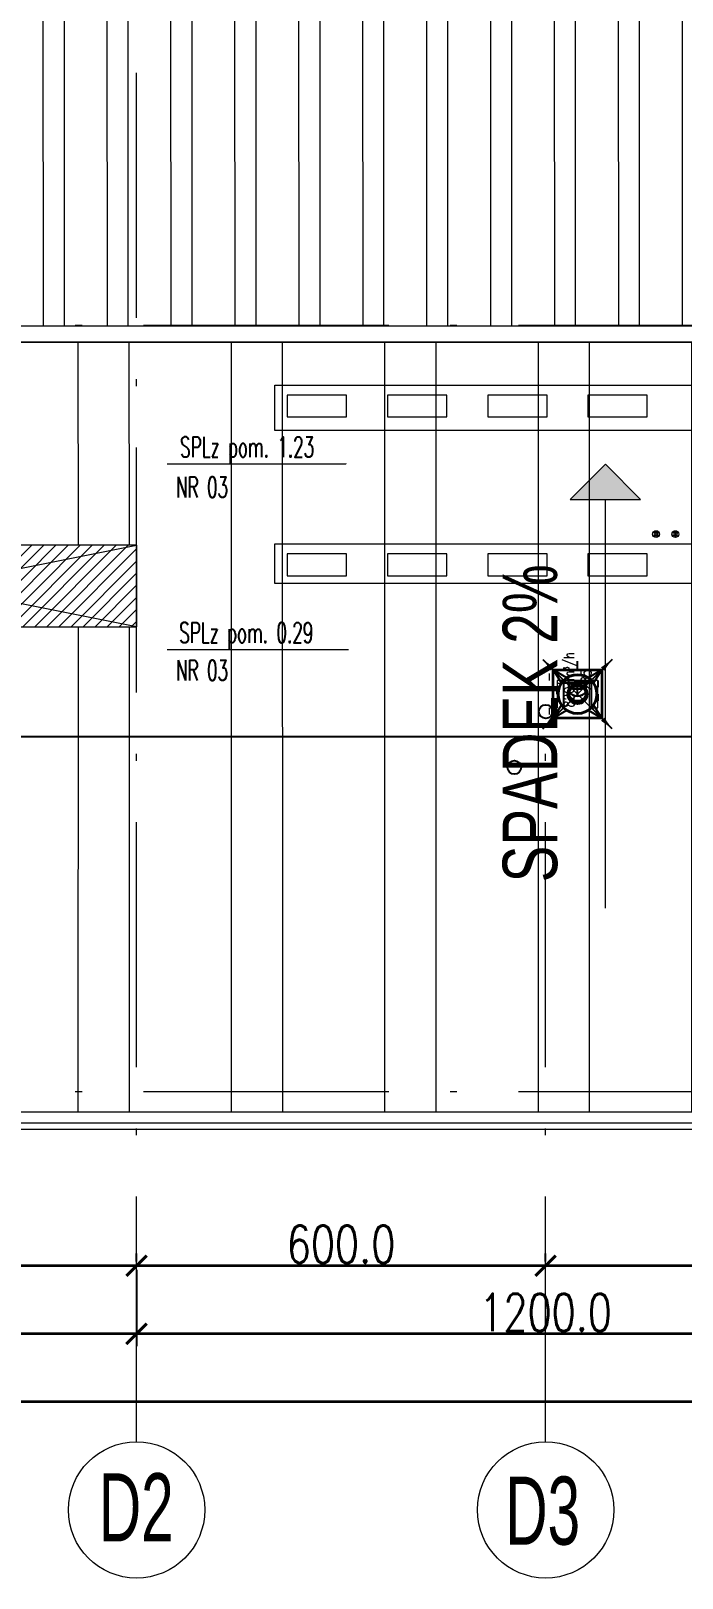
# Model space of a CAD drawing. Extents: x 6529560 to 6558080, y 5579316 to 5588131.
# Drawn here: x 6543350.31 to 6543359.86, y 5579499.83 to 5579522.54 of the extents above; entities that cross this region are included whole.
import ezdxf
from ezdxf.enums import TextEntityAlignment as Align

# ---------------------------------------------------------------- set-up
doc = ezdxf.new("R2010")
doc.units = 0
doc.header["$MEASUREMENT"] = 0
doc.header["$PDSIZE"] = -5
for name, pattern in [('ACAD_ISO10W100', [18, 12, -3, 0, -3]), ('CENTER', [50.8, 31.75, -6.35, 6.35, -6.35]), ('DASHDOT', [20, 13, -3.4, 0.2, -3.4]), ('DASHED', [0.75, 0.5, -0.25]), ('GR_SOLID', [0])]:
    doc.linetypes.add(name, pattern=pattern)
doc.layers.get('0').update_dxf_attribs({"color": 2, "linetype": 'CONTINUOUS', "lineweight": 5})
doc.layers.get('Defpoints').update_dxf_attribs({"linetype": 'CONTINUOUS'})
for name, color, linetype in [('2', 4, 'DASHED'), ('4', 6, 'CENTER'), ('arch_osie opisy', 1, 'CONTINUOUS'), ('Asekuracja', 6, 'CONTINUOUS'), ('FLUID-WS1-150-ARRGR', 7, 'CONTINUOUS'), ('FLUID-WS1-HID', 7, 'CONTINUOUS'), ('FLUID-WS1-SYM', 7, 'CONTINUOUS'), ('Sundoor', 60, 'CONTINUOUS')]:
    doc.layers.add(name, color=color, linetype=linetype)
for name, color, linetype, lineweight in [('3', 4, 'CONTINUOUS', 13), ('arch_opisy', 20, 'CONTINUOUS', 13), ('arch_osie', 181, 'CONTINUOUS', 5), ('arch_powierzchnia', 6, 'CONTINUOUS', 35), ('arch_sciany zewnętrzne', 94, 'CONTINUOUS', 18), ('arch_wymiary', 2, 'CONTINUOUS', 13), ('arch_zadaszenie', 76, 'CONTINUOUS', 15), ('arch_zadaszenie klapy dymowe', 31, 'CONTINUOUS', 13), ('arch_zadaszenie_raster', 76, 'CONTINUOUS', 15), ('FLUID-WS1', 7, 'CONTINUOUS', 35), ('IS split', 6, 'CONTINUOUS', 20)]:
    doc.layers.add(name, color=color, linetype=linetype, lineweight=lineweight)
doc.styles.add('FDBES', font='simplex.shx')
doc.styles.add('simplex', font='simplex.shx', dxfattribs={"width": 0.8})
doc.styles.get("Standard").update_dxf_attribs({"font": 'arial.ttf', "width": 0.75})
doc.styles.add('styl1', font='romans.shx', dxfattribs={"width": 0.75})
doc.dimstyles.new('FDBES', dxfattribs={"dimscale": 50, "dimtxt": 4, "dimasz": 2.5, "dimexe": 0.8, "dimexo": 2, "dimgap": 1, "dimtad": 1, "dimdsep": 46, "dimtxsty": 'FDBES', "dimcen": 2.5, "dimclrd": 4, "dimclre": 5, "dimadec": 0, "dimazin": 0, "dimtfac": 1, "dimtmove": 0, "dimatfit": 3, "dimfxl": 1, "dimarcsym": 0})
doc.dimstyles.new('wymiary hala', dxfattribs={"dimtxt": 0.55, "dimasz": 0.3, "dimexe": 0.18, "dimexo": 0.0625, "dimgap": 0.04, "dimtad": 1, "dimtoh": 1, "dimdec": 1, "dimlfac": 100, "dimzin": 0, "dimdsep": 46, "dimtxsty": 'styl1', "dimblk": 'ARCHTICK', "dimcen": 0.09, "dimadec": 0, "dimazin": 0, "dimtfac": 1, "dimtdec": 1, "dimtofl": 0, "dimtmove": 0, "dimatfit": 3, "dimldrblk": 'ARCHTICK', "dimfxl": 1, "dimtolj": 1, "dimtzin": 0, "dimarcsym": 0})

# ---------------------------------------------------------------- blocks, each defined once
blk = doc.blocks.new('_ArchTick')
at = {"color": 0, "linetype": 'ByBlock', "const_width": 0.15}
blk.add_lwpolyline([(-0.5, -0.5), (0.5, 0.5)], dxfattribs=at)
blk = doc.blocks.new('*D221')
at = {"layer": 'arch_wymiary', "color": 0, "lineweight": -2, "transparency": 16777216}
for p, q in [((6543267.857, 5579504.348), (6543267.857, 5579502.23)), ((6543375.857, 5579504.348), (6543375.857, 5579502.23)), ((6543267.857, 5579502.41), (6543375.857, 5579502.41))]:
    blk.add_line(p, q, dxfattribs=at)
at = {"layer": 'Defpoints', "color": 0, "transparency": 16777216}
for p in [(6543267.857, 5579504.41), (6543375.857, 5579504.41), (6543375.857, 5579502.41)]:
    blk.add_point(p, dxfattribs=at)
at = {"layer": 'arch_wymiary', "color": 0, "lineweight": -2, "transparency": 16777216, "xscale": 0.3, "yscale": 0.3, "zscale": 0.3, "rotation": 180}
blk.add_blockref('_ArchTick', (6543267.857, 5579502.41), dxfattribs=at)
at = {"layer": 'arch_wymiary', "color": 0, "lineweight": -2, "transparency": 16777216, "xscale": 0.3, "yscale": 0.3, "zscale": 0.3}
blk.add_blockref('_ArchTick', (6543375.857, 5579502.41), dxfattribs=at)
at = {"layer": 'arch_wymiary', "color": 0, "transparency": 16777216, "insert": (6543321.857, 5579502.725), "char_height": 0.55, "attachment_point": 5, "style": 'styl1'}
blk.add_mtext('\\A1;10800.0', dxfattribs=at)
blk = doc.blocks.new('*D223')
at = {"layer": 'arch_wymiary', "color": 0, "lineweight": -2, "transparency": 16777216}
for p, q in [((6543351.857, 5579504.348), (6543351.857, 5579503.23)), ((6543363.857, 5579504.348), (6543363.857, 5579503.23)), ((6543363.857, 5579503.41), (6543351.857, 5579503.41))]:
    blk.add_line(p, q, dxfattribs=at)
at = {"layer": 'Defpoints', "color": 0, "transparency": 16777216}
for p in [(6543351.857, 5579504.41), (6543363.857, 5579504.41), (6543351.857, 5579503.41)]:
    blk.add_point(p, dxfattribs=at)
at = {"layer": 'arch_wymiary', "color": 0, "lineweight": -2, "transparency": 16777216, "xscale": 0.3, "yscale": 0.3, "zscale": 0.3, "rotation": 180}
blk.add_blockref('_ArchTick', (6543351.857, 5579503.41), dxfattribs=at)
at = {"layer": 'arch_wymiary', "color": 0, "lineweight": -2, "transparency": 16777216, "xscale": 0.3, "yscale": 0.3, "zscale": 0.3}
blk.add_blockref('_ArchTick', (6543363.857, 5579503.41), dxfattribs=at)
at = {"layer": 'arch_wymiary', "color": 0, "transparency": 16777216, "insert": (6543357.857, 5579503.725), "char_height": 0.55, "attachment_point": 5, "style": 'styl1'}
blk.add_mtext('\\A1;1200.0', dxfattribs=at)
blk = doc.blocks.new('*D224')
at = {"layer": 'arch_wymiary', "color": 0, "lineweight": -2, "transparency": 16777216}
for p, q in [((6543339.857, 5579504.348), (6543339.857, 5579503.23)), ((6543351.857, 5579504.348), (6543351.857, 5579503.23)), ((6543351.857, 5579503.41), (6543339.857, 5579503.41))]:
    blk.add_line(p, q, dxfattribs=at)
at = {"layer": 'Defpoints', "color": 0, "transparency": 16777216}
for p in [(6543339.857, 5579504.41), (6543351.857, 5579504.41), (6543339.857, 5579503.41)]:
    blk.add_point(p, dxfattribs=at)
at = {"layer": 'arch_wymiary', "color": 0, "lineweight": -2, "transparency": 16777216, "xscale": 0.3, "yscale": 0.3, "zscale": 0.3, "rotation": 180}
blk.add_blockref('_ArchTick', (6543339.857, 5579503.41), dxfattribs=at)
at = {"layer": 'arch_wymiary', "color": 0, "lineweight": -2, "transparency": 16777216, "xscale": 0.3, "yscale": 0.3, "zscale": 0.3}
blk.add_blockref('_ArchTick', (6543351.857, 5579503.41), dxfattribs=at)
at = {"layer": 'arch_wymiary', "color": 0, "transparency": 16777216, "insert": (6543345.857, 5579503.725), "char_height": 0.55, "attachment_point": 5, "style": 'styl1'}
blk.add_mtext('\\A1;1200.0', dxfattribs=at)
blk = doc.blocks.new('*D244')
at = {"layer": 'arch_wymiary', "color": 0, "lineweight": -2, "transparency": 16777216}
for p, q in [((6543345.857, 5579504.473), (6543345.857, 5579504.59)), ((6543351.857, 5579504.473), (6543351.857, 5579504.59)), ((6543345.857, 5579504.41), (6543351.857, 5579504.41))]:
    blk.add_line(p, q, dxfattribs=at)
at = {"layer": 'Defpoints', "color": 0, "transparency": 16777216}
for p in [(6543345.857, 5579504.41), (6543351.857, 5579504.41), (6543351.857, 5579504.41)]:
    blk.add_point(p, dxfattribs=at)
at = {"layer": 'arch_wymiary', "color": 0, "lineweight": -2, "transparency": 16777216, "xscale": 0.3, "yscale": 0.3, "zscale": 0.3, "rotation": 180}
blk.add_blockref('_ArchTick', (6543345.857, 5579504.41), dxfattribs=at)
at = {"layer": 'arch_wymiary', "color": 0, "lineweight": -2, "transparency": 16777216, "xscale": 0.3, "yscale": 0.3, "zscale": 0.3}
blk.add_blockref('_ArchTick', (6543351.857, 5579504.41), dxfattribs=at)
at = {"layer": 'arch_wymiary', "color": 0, "transparency": 16777216, "insert": (6543348.857, 5579504.725), "char_height": 0.55, "attachment_point": 5, "style": 'styl1'}
blk.add_mtext('\\A1;600.0', dxfattribs=at)
blk = doc.blocks.new('*D245')
at = {"layer": 'arch_wymiary', "color": 0, "lineweight": -2, "transparency": 16777216}
for p, q in [((6543351.857, 5579504.473), (6543351.857, 5579504.59)), ((6543357.857, 5579504.473), (6543357.857, 5579504.59)), ((6543351.857, 5579504.41), (6543357.857, 5579504.41))]:
    blk.add_line(p, q, dxfattribs=at)
at = {"layer": 'Defpoints', "color": 0, "transparency": 16777216}
for p in [(6543351.857, 5579504.41), (6543357.857, 5579504.41), (6543357.857, 5579504.41)]:
    blk.add_point(p, dxfattribs=at)
at = {"layer": 'arch_wymiary', "color": 0, "lineweight": -2, "transparency": 16777216, "xscale": 0.3, "yscale": 0.3, "zscale": 0.3, "rotation": 180}
blk.add_blockref('_ArchTick', (6543351.857, 5579504.41), dxfattribs=at)
at = {"layer": 'arch_wymiary', "color": 0, "lineweight": -2, "transparency": 16777216, "xscale": 0.3, "yscale": 0.3, "zscale": 0.3}
blk.add_blockref('_ArchTick', (6543357.857, 5579504.41), dxfattribs=at)
at = {"layer": 'arch_wymiary', "color": 0, "transparency": 16777216, "insert": (6543354.857, 5579504.725), "char_height": 0.55, "attachment_point": 5, "style": 'styl1'}
blk.add_mtext('\\A1;600.0', dxfattribs=at)
blk = doc.blocks.new('*D246')
at = {"layer": 'arch_wymiary', "color": 0, "lineweight": -2, "transparency": 16777216}
for p, q in [((6543357.857, 5579504.473), (6543357.857, 5579504.59)), ((6543363.857, 5579504.473), (6543363.857, 5579504.59)), ((6543357.857, 5579504.41), (6543363.857, 5579504.41))]:
    blk.add_line(p, q, dxfattribs=at)
at = {"layer": 'Defpoints', "color": 0, "transparency": 16777216}
for p in [(6543357.857, 5579504.41), (6543363.857, 5579504.41), (6543363.857, 5579504.41)]:
    blk.add_point(p, dxfattribs=at)
at = {"layer": 'arch_wymiary', "color": 0, "lineweight": -2, "transparency": 16777216, "xscale": 0.3, "yscale": 0.3, "zscale": 0.3, "rotation": 180}
blk.add_blockref('_ArchTick', (6543357.857, 5579504.41), dxfattribs=at)
at = {"layer": 'arch_wymiary', "color": 0, "lineweight": -2, "transparency": 16777216, "xscale": 0.3, "yscale": 0.3, "zscale": 0.3}
blk.add_blockref('_ArchTick', (6543363.857, 5579504.41), dxfattribs=at)
at = {"layer": 'arch_wymiary', "color": 0, "transparency": 16777216, "insert": (6543360.857, 5579504.725), "char_height": 0.55, "attachment_point": 5, "style": 'styl1'}
blk.add_mtext('\\A1;600.0', dxfattribs=at)
blk = doc.blocks.new('*U890')
at = {"color": 30, "linetype": 'Continuous', "lineweight": -3, "extrusion": (6e-16, -1, -1.97773e-10)}
blk.add_ellipse((-38, 0, 0), major_axis=(0, 0, 125), ratio=1, dxfattribs=at)
for centre, ratio, start_param, end_param in [((-22, 0, 0), 0.92388, 1.570796, 3.078244), ((21, 0, 0), 0.707107, 1.570796, 2.863506), ((86, 0, 0), 0.382683, 1.570796, 2.345912), ((-22, 0, 0), 0.92388, 0.063348, 1.570796), ((21, 0, 0), 0.707107, 0.278087, 1.570796), ((86, 0, 0), 0.382683, 0.795681, 1.570796)]:
    blk.add_ellipse(centre, major_axis=(0, 0, 125), ratio=ratio, start_param=start_param, end_param=end_param, dxfattribs=at)
at = {"color": 30, "linetype": 'Continuous', "lineweight": -3, "extrusion": (-6e-16, 1, 1.97773e-10)}
for centre, major_axis, ratio, start_param, end_param in [((-22, 0, 0), (0, 0, 125), 0.92388, 3.204941, 4.712389), ((21, 0, 0), (0, 0, -125), 0.707107, 0.278087, 1.570796), ((86, 0, 0), (0, 0, -125), 0.382683, 0.795681, 1.570796), ((-22, 0, 0), (0, 0, 125), 0.92388, 4.712389, 6.219837), ((21, 0, 0), (0, 0, -125), 0.707107, 1.570796, 2.863506), ((86, 0, 0), (0, 0, -125), 0.382683, 1.570796, 2.345912)]:
    blk.add_ellipse(centre, major_axis=major_axis, ratio=ratio, start_param=start_param, end_param=end_param, dxfattribs=at)
at = {"layer": 'FLUID-WS1-HID', "color": 8, "linetype": 'DASHED', "lineweight": -3}
for p, q in [((-38, 0, -125), (-22, 0, -125)), ((-22, 0, -125), (21, 0, -125)), ((21, 0, -125), (86, 0, -125)), ((86, 0, -125), (162, 0, -125)), ((-38, 0, 125), (-22, 0, 125)), ((-22, 0, 125), (21, 0, 125)), ((21, 0, 125), (86, 0, 125)), ((86, 0, 125), (162, 0, 125))]:
    blk.add_line(p, q, dxfattribs=at)
at = {"layer": 'FLUID-WS1-HID', "color": 8, "linetype": 'DASHED', "lineweight": -3, "extrusion": (6e-16, -1, -1.97773e-10)}
for centre, ratio, start_param, end_param in [((-22, 0, 0), 0.92388, 3.141593, 6.346533), ((-22, 0, 0), 0.92388, 3.078244, 3.141593), ((21, 0, 0), 0.707107, 2.863506, 6.561272), ((86, 0, 0), 0.382683, 2.345912, 7.078866)]:
    blk.add_ellipse(centre, major_axis=(0, 0, 125), ratio=ratio, start_param=start_param, end_param=end_param, dxfattribs=at)
at = {"layer": 'FLUID-WS1-HID', "color": 8, "linetype": 'DASHED', "lineweight": -3, "extrusion": (-6e-16, 1, 1.97773e-10)}
for centre, major_axis, ratio, start_param, end_param in [((-22, 0, 0), (0, 0, 125), 0.92388, 6.219837, 9.424778), ((21, 0, 0), (0, 0, -125), 0.707107, 2.863506, 6.561272), ((86, 0, 0), (0, 0, -125), 0.382683, 2.345912, 7.078866)]:
    blk.add_ellipse(centre, major_axis=major_axis, ratio=ratio, start_param=start_param, end_param=end_param, dxfattribs=at)
at = {"layer": 'FLUID-WS1-SYM', "color": 8, "linetype": 'DASHDOT', "lineweight": -3}
for p, q in [((-38, 0, 0), (-22, 0, 0)), ((-22, 0, 0), (21, 0, 0)), ((21, 0, 0), (86, 0, 0)), ((86, 0, 0), (88, 0, 0))]:
    blk.add_line(p, q, dxfattribs=at)
blk = doc.blocks.new('*U891')
at = {"color": 30, "linetype": 'Continuous', "lineweight": -3, "extrusion": (-1, 4e-16, -1.97773e-10)}
blk.add_ellipse((0, 0, 0), major_axis=(0, -125), ratio=1, start_param=-1.570796, end_param=4.712389, dxfattribs=at)
at = {"color": 30, "linetype": 'Continuous', "lineweight": -2, "extrusion": (1, -4e-16, 1.97773e-10)}
blk.add_ellipse((0, 0, 0), major_axis=(0, -125), ratio=1, start_param=-1.570796, end_param=4.712389, dxfattribs=at)
blk = doc.blocks.new('*U889')
at = {"color": 0, "linetype": 'ByBlock', "lineweight": -2}
for p, q in [((0, -355, 355), (0, 355, 355)), ((0, 355, 355), (0, 355, -355)), ((0, 355, -355), (0, -355, -355)), ((0, -355, -355), (0, -355, 355))]:
    blk.add_line(p, q, dxfattribs=at)
at = {"color": 30, "linetype": 'Continuous', "lineweight": -3}
for p, q in [((0, 355, 355), (0, 158, 237)), ((0, 158, -237), (0, 355, -355)), ((0, 355, -355), (0, 237, -158)), ((0, 237, 158), (0, 355, 355)), ((0, -158, 237), (0, -355, 355)), ((0, -355, -355), (0, -158, -237)), ((0, -237, -158), (0, -355, -355)), ((0, -355, 355), (0, -237, 158))]:
    blk.add_line(p, q, dxfattribs=at)
at = {"color": 30, "linetype": 'Continuous', "lineweight": -3, "extrusion": (-1, -2e-16, 1.97773e-10)}
blk.add_ellipse((0, 0, 0), major_axis=(0, 142), ratio=1, start_param=-1.570796, end_param=4.712389, dxfattribs=at)
at = {"color": 30, "linetype": 'Continuous', "lineweight": -3, "extrusion": (1, 2e-16, -1.97773e-10)}
blk.add_ellipse((0, 0, 0), major_axis=(0, 142), ratio=1, start_param=-1.570796, end_param=4.712389, dxfattribs=at)
blk = doc.blocks.new('*U888')
at = {"color": 0, "linetype": 'ByBlock', "lineweight": -2, "extrusion": (-1, -2e-16, 1.97773e-10)}
blk.add_ellipse((0, 0, 0), major_axis=(0, 285), ratio=1, start_param=-1.570796, end_param=4.712389, dxfattribs=at)
at = {"color": 0, "linetype": 'ByBlock', "lineweight": -2, "extrusion": (1, 2e-16, -1.97773e-10)}
for major_axis in [(0, 285), (0, 142)]:
    blk.add_ellipse((0, 0, 0), major_axis=major_axis, ratio=1, start_param=-1.570796, end_param=4.712389, dxfattribs=at)
at = {"color": 30, "linetype": 'Continuous', "lineweight": -3, "extrusion": (-1, -2e-16, 1.97773e-10)}
blk.add_ellipse((0, 0), major_axis=(0, 142), ratio=1, start_param=-1.570796, end_param=4.712389, dxfattribs=at)
blk = doc.blocks.new('*U892')
at = {"color": 30, "linetype": 'Continuous', "lineweight": -3, "extrusion": (-1, -2e-16, -2e-16)}
blk.add_ellipse((0, 0), major_axis=(0, 142), ratio=1, start_param=-1.570796, end_param=4.712389, dxfattribs=at)
at = {"color": 30, "linetype": 'Continuous', "lineweight": -3, "extrusion": (1, 2e-16, 2e-16)}
blk.add_ellipse((0, 0), major_axis=(0, 125), ratio=1, start_param=-1.570796, end_param=4.712389, dxfattribs=at)
blk = doc.blocks.new('*U893')
at = {"color": 2}
blk.add_leader([(297, 297), (0, 0)], dimstyle='FDBES', override={"dimscale": 80, "dimclrd": 7}, dxfattribs=at)
blk = doc.blocks.new('*U894')
at = {"color": 2}
blk.add_leader([(-297, 297), (0, 0)], dimstyle='FDBES', override={"dimscale": 80, "dimclrd": 7}, dxfattribs=at)
blk = doc.blocks.new('*U895')
at = {"color": 2}
blk.add_leader([(297, -297), (0, 0)], dimstyle='FDBES', override={"dimscale": 80, "dimclrd": 7}, dxfattribs=at)
blk = doc.blocks.new('*U896')
at = {"color": 2}
blk.add_leader([(-297, -297), (0, 0)], dimstyle='FDBES', override={"dimscale": 80, "dimclrd": 7}, dxfattribs=at)

msp = doc.modelspace()

# ---------------------------------------------------------------- hatches: boundary and pattern name
at = {"layer": 'arch_opisy', "linetype": 'GR_SOLID'}
msp.add_hatch(color=8, dxfattribs=at).paths.add_polyline_path([(6543358.2165, 5579515.6602), (6543358.7336, 5579516.1773), (6543359.2508, 5579515.6602)])
at = {"layer": 'arch_zadaszenie klapy dymowe'}
h = msp.add_hatch(dxfattribs=at)
h.set_pattern_fill('ANSI31', color=256)
h.set_pattern_definition([(45, (-477.44264, -66.08302), (-0.0883883476483, 0.0883883476483), [])])
h.paths.add_polyline_path([(6543333.8571, 5579514.9894), (6543333.8571, 5579513.7894), (6543339.8571, 5579513.7894), (6543339.8571, 5579514.9894)])
h.paths.add_polyline_path([(6543345.8571, 5579514.9894), (6543345.8571, 5579513.7894), (6543351.8571, 5579513.7894), (6543351.8571, 5579514.9894)])
at = {"layer": 'arch_zadaszenie_raster'}
h = msp.add_hatch(dxfattribs=at)
h.set_pattern_fill('ANSI32,_O', color=256, scale=2.5, angle=45)
h.set_pattern_definition([(90, (-75.1374, 0), (-0.9375, 2e-16), []), (90, (-74.8249, 0.3125), (-0.9375, 2e-16), [])])
h.paths.add_polyline_path([(6543376.1571, 5579529.4702), (6543267.5572, 5579529.4702), (6543267.5572, 5579518.2102), (6543376.1571, 5579518.2102)])
h.paths.add_polyline_path([(6543339.8771, 5579525.5739), (6543342.4371, 5579525.5739), (6543342.4371, 5579523.7139), (6543339.8771, 5579523.7139)], flags=16)
h.paths.add_polyline_path([(6543351.8771, 5579525.5739), (6543354.4371, 5579525.5739), (6543354.4371, 5579523.7139), (6543351.8771, 5579523.7139)], flags=16)
h.paths.add_polyline_path([(6543363.8771, 5579525.5739), (6543366.4371, 5579525.5739), (6543366.4371, 5579523.7139), (6543363.8771, 5579523.7139)], flags=16)
h.paths.add_polyline_path([(6543282.8571, 5579529.4702), (6543321.8571, 5579529.4702), (6543321.8571, 5579527.2202), (6543282.8571, 5579527.2202)])
h = msp.add_hatch(dxfattribs=at)
h.set_pattern_fill('ANSI32,_O', color=256, scale=6, angle=45)
h.set_pattern_definition([(90, (0, 0), (-2.25, 4e-16), []), (90, (0.75, 0.75), (-2.25, 4e-16), [])])
h.paths.add_polyline_path([(6543267.5572, 5579506.6702), (6543376.1571, 5579506.6702), (6543376.1571, 5579517.9701), (6543267.5572, 5579517.9701)])
h.paths.add_polyline_path([(6543333.8571, 5579514.9894), (6543333.8571, 5579513.7894), (6543339.8571, 5579513.7894), (6543339.8571, 5579514.9894)], flags=16)
h.paths.add_polyline_path([(6543345.8571, 5579514.9894), (6543345.8571, 5579513.7894), (6543351.8571, 5579513.7894), (6543351.8571, 5579514.9894)], flags=16)
h.paths.add_polyline_path([(6543344.9425, 5579517.2651), (6543343.3825, 5579517.2651), (6543343.3825, 5579516.0051), (6543344.9425, 5579516.0051)], flags=16)
h.paths.add_polyline_path([(6543295.6972, 5579514.8101), (6543295.6972, 5579516.3701), (6543293.8372, 5579516.3701), (6543293.8372, 5579514.8101)], flags=16)
h.paths.add_polyline_path([(6543295.6972, 5579509.5501), (6543295.6972, 5579511.1101), (6543293.8372, 5579511.1101), (6543293.8372, 5579509.5501)], flags=16)

# ---------------------------------------------------------------- linework, layer by layer
at = {"color": 1}
for p, q in [((6543358.1248, 5579513.0028, 16.2831), (6543358.5248, 5579512.6032, 16.2831)), ((6543358.1248, 5579512.6032, 16.2831), (6543358.5248, 5579513.0028, 16.2831))]:
    msp.add_line(p, q, dxfattribs=at)
at = {"layer": '2', "ltscale": 0.2}
for p, q in [((6543358.0288, 5579512.6032), (6543358.0288, 5579513.0032)), ((6543358.1208, 5579513.0032), (6543358.1208, 5579512.6032)), ((6543358.5288, 5579512.6032), (6543358.5288, 5579513.0032)), ((6543358.6208, 5579513.0032), (6543358.6208, 5579512.6032))]:
    msp.add_line(p, q, dxfattribs=at)
at = {"layer": '3'}
for p, q in [((6543357.9071, 5579513.1032), (6543357.9071, 5579513.0032)), ((6543358.1248, 5579513.0032), (6543358.0248, 5579513.0032)), ((6543358.0248, 5579513.0032), (6543358.0248, 5579512.6032)), ((6543358.0248, 5579512.9633, 0.824), (6543358.1248, 5579512.9633, 0.824)), ((6543358.1248, 5579512.6032), (6543358.1248, 5579513.0032)), ((6543358.6248, 5579513.0032), (6543358.5248, 5579513.0032)), ((6543358.5248, 5579513.0032), (6543358.5248, 5579512.6032)), ((6543358.6248, 5579512.6032), (6543358.6248, 5579513.0032)), ((6543357.9071, 5579512.6032), (6543357.9071, 5579512.5032)), ((6543358.5248, 5579512.6032), (6543358.6248, 5579512.6032))]:
    msp.add_line(p, q, dxfattribs=at)
at = {"layer": '4'}
for p, q in [((6543358.1248, 5579513.0028, 16.2831), (6543358.5248, 5579513.0028, 16.2831)), ((6543358.1248, 5579512.6028, 16.2831), (6543358.1248, 5579513.0028, 16.2831)), ((6543358.5248, 5579512.963, 17.1071), (6543358.1248, 5579512.963, 17.1071)), ((6543358.5248, 5579513.0028, 16.2831), (6543358.5248, 5579512.6028, 16.2831))]:
    msp.add_line(p, q, dxfattribs=at)
at = {"layer": 'arch_opisy', "color": 8}
msp.add_line((6543358.7336, 5579509.6602), (6543358.7336, 5579515.6602), dxfattribs=at)
at = {"layer": 'arch_opisy', "color": 8, "extrusion": (0, 0, -1)}
msp.add_lwpolyline([(-6543358.2165, 5579515.6602), (-6543359.2508, 5579515.6602), (-6543358.7336, 5579516.1773), (-6543358.2165, 5579515.6602)], dxfattribs=at)
at = {"layer": 'arch_osie', "linetype": 'ACAD_ISO10W100', "ltscale": 0.3, "extrusion": (-4.94832e-09, -8.0265e-10, 1)}
for points in [[(6543351.8571, 5579501.825), (6543351.8571, 5579613.6084)], [(6543258.4571, 5579518.2202), (6543385.2571, 5579518.2202)], [(6543357.8571, 5579501.825), (6543357.8571, 5579512.1702)], [(6543258.4571, 5579506.9702), (6543385.2571, 5579506.9702)]]:
    msp.add_lwpolyline(points, dxfattribs=at)
at = {"layer": 'arch_osie'}
for centre in [(6543351.8571, 5579500.825, 6.5405), (6543357.8571, 5579500.825, 6.5405)]:
    msp.add_circle(centre, 1, dxfattribs=at)
at = {"layer": 'arch_powierzchnia'}
for points in [[(6543263.2971, 5579612.7802), (6543380.4171, 5579612.7802), (6543380.4171, 5579502.4102), (6543263.2971, 5579502.4102)], [(6543264.2971, 5579611.7802), (6543379.4171, 5579611.7802), (6543379.4171, 5579503.4102), (6543264.2971, 5579503.4102)], [(6543265.2971, 5579610.7802), (6543378.4171, 5579610.7802), (6543378.4171, 5579504.4102), (6543265.2971, 5579504.4102)]]:
    msp.add_lwpolyline(points, close=True, dxfattribs=at)
at = {"layer": 'arch_sciany zewnętrzne'}
for points in [[(6543267.2971, 5579608.7802), (6543376.4171, 5579608.7802), (6543376.4171, 5579506.4102), (6543267.2971, 5579506.4102)], [(6543267.3972, 5579608.6802), (6543267.3972, 5579517.9701), (6543376.3171, 5579517.9701), (6543376.3171, 5579608.6802)], [(6543267.5572, 5579608.5202), (6543267.5572, 5579518.2102), (6543376.1571, 5579518.2102), (6543376.1571, 5579608.5202)], [(6543268.1571, 5579518.2102), (6543375.5572, 5579518.2102), (6543375.5572, 5579517.9701), (6543268.1571, 5579517.9701)]]:
    msp.add_lwpolyline(points, close=True, dxfattribs=at)
for points in [[(6543267.4571, 5579517.9701), (6543267.4571, 5579506.5102), (6543376.2571, 5579506.5102), (6543376.2572, 5579517.9701)], [(6543267.5571, 5579517.9701), (6543267.5571, 5579506.6702), (6543376.1571, 5579506.6702), (6543376.1572, 5579517.9701)]]:
    msp.add_lwpolyline(points, dxfattribs=at)
at = {"layer": 'arch_zadaszenie'}
for points in [[(6543376.1571, 5579529.4702), (6543267.5572, 5579529.4702), (6543267.5572, 5579518.2102), (6543376.1571, 5579518.2102)], [(6543267.5572, 5579506.6702), (6543376.1571, 5579506.6702), (6543376.1571, 5579517.9701), (6543267.5572, 5579517.9701)]]:
    msp.add_lwpolyline(points, close=True, dxfattribs=at)
at = {"layer": 'arch_zadaszenie klapy dymowe'}
msp.add_lwpolyline([(6543345.8571, 5579514.9894), (6543345.8571, 5579513.7894), (6543351.8571, 5579513.7894), (6543351.8571, 5579514.9894)], close=True, dxfattribs=at)
msp.add_lwpolyline([(6543345.8571, 5579513.7894), (6543351.8571, 5579514.9894), (6543351.8571, 5579513.7894), (6543345.8571, 5579514.9894)], dxfattribs=at)
at = {"layer": 'Asekuracja', "const_width": 0.03}
msp.add_lwpolyline([(6543269.7971, 5579514.7843), (6543269.7971, 5579508.9257), (6543309.8571, 5579508.9178), (6543309.8571, 5579512.1848), (6543369.8071, 5579512.177)], dxfattribs=at)
at = {"layer": 'FLUID-WS1-SYM', "color": 8, "linetype": 'DASHDOT', "lineweight": -3, "extrusion": (-1, -3e-16, -1.97773e-10)}
for p, q in [((6543358.3248, 5579513.2865, 16.3756), (6543358.3248, 5579513.288, 16.3756)), ((6543358.3248, 5579513.2216, 16.3756), (6543358.3248, 5579513.2865, 16.3756)), ((6543358.3248, 5579513.1782, 16.3756), (6543358.3248, 5579513.2216, 16.3756)), ((6543358.3248, 5579513.163, 16.3756), (6543358.3248, 5579513.1782, 16.3756))]:
    msp.add_line(p, q, dxfattribs=at)
at = {"layer": 'IS split', "color": 0, "elevation": 6.8041}
for points in [[(6543353.885, 5579517.3409), (6543360.8988, 5579517.3409), (6543360.8988, 5579516.6727), (6543353.885, 5579516.6727)], [(6543353.885, 5579515.0099), (6543360.8988, 5579515.0099), (6543360.8988, 5579514.4244), (6543353.885, 5579514.4244)]]:
    msp.add_lwpolyline(points, close=True, dxfattribs=at)
at = {"layer": 'IS split', "elevation": -0.535}
for points in [[(6543354.9386, 5579517.1923), (6543354.0686, 5579517.1923), (6543354.0686, 5579516.8723), (6543354.9386, 5579516.8723)], [(6543356.4086, 5579517.1923), (6543355.5386, 5579517.1923), (6543355.5386, 5579516.8723), (6543356.4086, 5579516.8723)], [(6543357.8786, 5579517.1923), (6543357.0086, 5579517.1923), (6543357.0086, 5579516.8723), (6543357.8786, 5579516.8723)], [(6543359.3486, 5579517.1923), (6543358.4786, 5579517.1923), (6543358.4786, 5579516.8723), (6543359.3486, 5579516.8723)], [(6543354.9386, 5579514.8613), (6543354.0686, 5579514.8613), (6543354.0686, 5579514.5413), (6543354.9386, 5579514.5413)], [(6543356.4086, 5579514.8613), (6543355.5386, 5579514.8613), (6543355.5386, 5579514.5413), (6543356.4086, 5579514.5413)], [(6543357.8786, 5579514.8613), (6543357.0086, 5579514.8613), (6543357.0086, 5579514.5413), (6543357.8786, 5579514.5413)], [(6543359.3486, 5579514.8613), (6543358.4786, 5579514.8613), (6543358.4786, 5579514.5413), (6543359.3486, 5579514.5413)]]:
    msp.add_lwpolyline(points, close=True, dxfattribs=at)
at = {"layer": 'IS split', "color": 0, "elevation": -7.1454}
for points in [[(6543352.3054, 5579516.1817, 0.02, 0.02, 0), (6543354.9359, 5579516.1817, 0, 0, 0), (6543355.2811, 5579516.6727, 0, 0, 0)], [(6543352.3054, 5579513.4565, 0.02, 0.02, 0), (6543354.968, 5579513.4565, 0, 0, 0), (6543355.2287, 5579514.5418, 0, 0, 0)]]:
    msp.add_lwpolyline(points, format="xyseb", dxfattribs=at)
at = {"layer": 'IS split'}
for centre, radius in [((6543359.477, 5579515.1514, 6.841), 0.05), ((6543359.4564, 5579515.1742, 6.841), 0.0132), ((6543359.4564, 5579515.1742, 6.841), 0.00317), ((6543359.4884, 5579515.1742, 6.841), 0.0179), ((6543359.4884, 5579515.1742, 6.841), 0.00794), ((6543359.76, 5579515.1514, 6.841), 0.05), ((6543359.7394, 5579515.1742, 6.841), 0.0132), ((6543359.7394, 5579515.1742, 6.841), 0.00317), ((6543359.7714, 5579515.1742, 6.841), 0.0179), ((6543359.7714, 5579515.1742, 6.841), 0.00794), ((6543359.4564, 5579515.1342, 6.841), 0.0132), ((6543359.4564, 5579515.1342, 6.841), 0.00317), ((6543359.4884, 5579515.1342, 6.841), 0.0179), ((6543359.4884, 5579515.1342, 6.841), 0.00794), ((6543359.7394, 5579515.1342, 6.841), 0.0132), ((6543359.7394, 5579515.1342, 6.841), 0.00317), ((6543359.7714, 5579515.1342, 6.841), 0.0179), ((6543359.7714, 5579515.1342, 6.841), 0.00794)]:
    msp.add_circle(centre, radius, dxfattribs=at)
at = {"layer": 'Sundoor'}
msp.add_line((6543369.8571, 5579512.1702, 0), (6543309.8571, 5579512.1901), dxfattribs=at)
for centre in [(6543357.8584, 5579512.5463, 0.824), (6543357.3984, 5579511.7261, 0)]:
    msp.add_circle(centre, 0.1, dxfattribs=at)

# ---------------------------------------------------------------- block references
at = {"layer": 'FLUID-WS1', "color": 30, "linetype": 'Continuous', "extrusion": (-1, 4e-16, -1.97773e-10), "xscale": 0.001, "yscale": 0.001, "zscale": 0.001, "rotation": 89.99999999999999}
for name, p in [('*U889', (-5579512.803, 16.5708, -6543358.3248)), ('*U888', (-5579512.803, 16.8208, -6543358.3248))]:
    msp.add_blockref(name, p, dxfattribs=at)
at = {"layer": 'FLUID-WS1', "color": 30, "linetype": 'Continuous', "extrusion": (1, 0, -2e-16), "xscale": 0.001, "yscale": 0.001, "zscale": 0.001, "rotation": 270}
msp.add_blockref('*U892', (5579512.803, 16.2831, 6543358.3248), dxfattribs=at)
at = {"layer": 'FLUID-WS1', "color": 30, "linetype": 'Continuous', "extrusion": (-1, -3e-16, -1.97773e-10), "xscale": 0.001, "yscale": 0.001, "zscale": 0.001, "rotation": 180}
msp.add_blockref('*U890', (-5579512.8405, 15.8393, -6543358.3248), dxfattribs=at)
at = {"layer": 'FLUID-WS1', "color": 30, "linetype": 'Continuous', "extrusion": (1, 3e-16, 1.97773e-10), "xscale": 0.001, "yscale": 0.001, "zscale": 0.001, "rotation": 90.00000000000003}
msp.add_blockref('*U891', (5579512.803, 16.1223, 6543358.3248), dxfattribs=at)
at = {"layer": 'FLUID-WS1-150-ARRGR', "color": 2, "xscale": 0.001, "yscale": 0.001, "zscale": 0.001, "rotation": 89.99999999999999}
for name, p in [('*U893', (6543358.1116, 5579513.0162, 16.9321)), ('*U895', (6543358.538, 5579513.0162, 16.9321)), ('*U894', (6543358.1116, 5579512.5898, 16.9321)), ('*U896', (6543358.538, 5579512.5898, 16.9321))]:
    msp.add_blockref(name, p, dxfattribs=at)

# ---------------------------------------------------------------- texts
at = {"layer": 'arch_opisy', "color": 8, "width": 0.722959}
msp.add_text('SPADEK 2%', height=0.8, rotation=90, dxfattribs=at).set_placement((6543358.0272, 5579510.0393, 21.2187))
at = {"layer": 'arch_osie opisy', "char_height": 1, "width": 1.5, "attachment_point": 1}
for s, insert in [('{\\fArial Narrow|b0|i0|c238|p34;D2}', (6543351.3045, 5579501.3631, 6.5405)), ('{\\fArial Narrow|b0|i0|c238|p34;D3}', (6543357.2659, 5579501.3153, 13.0404))]:
    msp.add_mtext(s, dxfattribs=dict(at, insert=insert))
at = {"layer": 'FLUID-WS1-150-ARRGR', "color": 7, "insert": (6543358.3248, 5579513.011, 16.1081), "char_height": 0.15, "attachment_point": 5, "rotation": 90, "style": 'simplex'}
msp.add_mtext('820 m{\\A2;\\H0.5x;3}/h\\P285', dxfattribs=at)
at = {"layer": 'IS split', "style": 'simplex', "width": 0.6}
for s, p in [('SPLz pom. 1.23', (6543353.4786, 5579516.2811, 6.8041)), ('NR 03', (6543352.8171, 5579515.691, 6.8041)), ('SPLz pom. 0.29', (6543353.4664, 5579513.556, 6.8041)), ('NR 03', (6543352.8171, 5579513.001, 6.8041))]:
    msp.add_text(s, height=0.3, dxfattribs=at).set_placement(p, align=Align.CENTER)

# ---------------------------------------------------------------- dimensions: what is measured, and where the dimension line sits
at = {"layer": 'arch_wymiary'}
for base, p1, p2, picture, middle in [((6543351.8571, 5579504.4102), (6543345.8571, 5579504.4102, 6.5405), (6543351.8571, 5579504.4102, 6.5405), '*D244', (6543348.8571, 5579504.7252)), ((6543357.8571, 5579504.4102), (6543351.8571, 5579504.4102, 6.5405), (6543357.8571, 5579504.4102, 6.5405), '*D245', (6543354.8571, 5579504.7252)), ((6543363.8571, 5579504.4102), (6543357.8571, 5579504.4102, 6.5405), (6543363.8571, 5579504.4102, 6.5405), '*D246', (6543360.8571, 5579504.7252)), ((6543339.8571, 5579503.4102), (6543351.8571, 5579504.4102, 6.5405), (6543339.8571, 5579504.4102, 6.5405), '*D224', (6543345.8571, 5579503.7252)), ((6543351.8571, 5579503.4102), (6543363.8571, 5579504.4102, 6.5405), (6543351.8571, 5579504.4102, 6.5405), '*D223', (6543357.8571, 5579503.7252))]:
    dim = msp.add_linear_dim(base=base, p1=p1, p2=p2, dimstyle='wymiary hala', override={"dimtmove": 1}, dxfattribs=at)
    dim.commit()
    dim.dimension.update_dxf_attribs({"geometry": picture, "text_midpoint": middle})
dim = msp.add_linear_dim(base=(6543375.8571, 5579502.4102), p1=(6543267.8571, 5579504.4102, 6.5405), p2=(6543375.8571, 5579504.4102, 6.5405), dimstyle='wymiary hala', dxfattribs=at)
dim.commit()
dim.dimension.update_dxf_attribs({"geometry": '*D221', "text_midpoint": (6543321.8571, 5579502.7252)})

doc.saveas('drawing.dxf')
